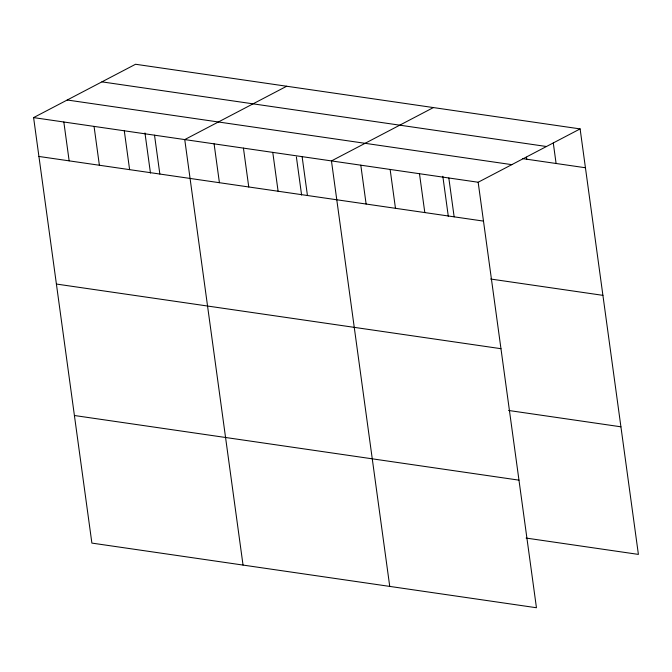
<?xml version="1.0" encoding="UTF-8"?>
<svg xmlns="http://www.w3.org/2000/svg" width="672" height="672" viewBox="0 0 672 672"><rect width="100%" height="100%" fill="white"/><g stroke="black" fill="none" stroke-linecap="round" stroke-linejoin="round"><path stroke-width="1.01" d="M580.112 128.906L478.162 182.246L536.449 607.74L91.888 543.094L33.6 117.6L135.551 64.26L580.112 128.906L638.4 554.4L526.092 538.062M286.7 86.234L184.75 139.583L243.037 565.076M433.406 107.57L331.456 160.919L389.743 586.412M101.909 81.858L546.47 146.504M522.707 158.634L585.438 167.756M67.242 100.002L511.804 164.648M33.6 117.6L478.162 182.246M38.926 156.458L483.487 221.105M490.61 279.014L602.918 295.352M56.398 284.046L500.968 348.692M508.62 410.474L620.92 426.804M74.407 415.506L518.969 480.152M553.291 143.044L556.097 163.489M526.478 157.181L526.756 159.222M448.82 177.988L454.146 216.838M442.823 176.266L448.316 216.392M419.479 173.72L424.805 212.57M390.138 169.453L395.464 208.303M360.797 165.186L366.122 204.036M302.114 156.652L307.44 195.502M296.394 156.988L301.61 195.065M272.773 152.384L278.099 191.234M243.432 148.117L248.758 186.976M214.091 143.85L219.416 182.708M154.518 135.19L159.844 174.04M144.959 132.955L150.461 173.082M124.295 130.788L129.612 169.646M94.063 126.395L99.38 165.253M63.832 122.002L69.149 160.852"/></g></svg>
